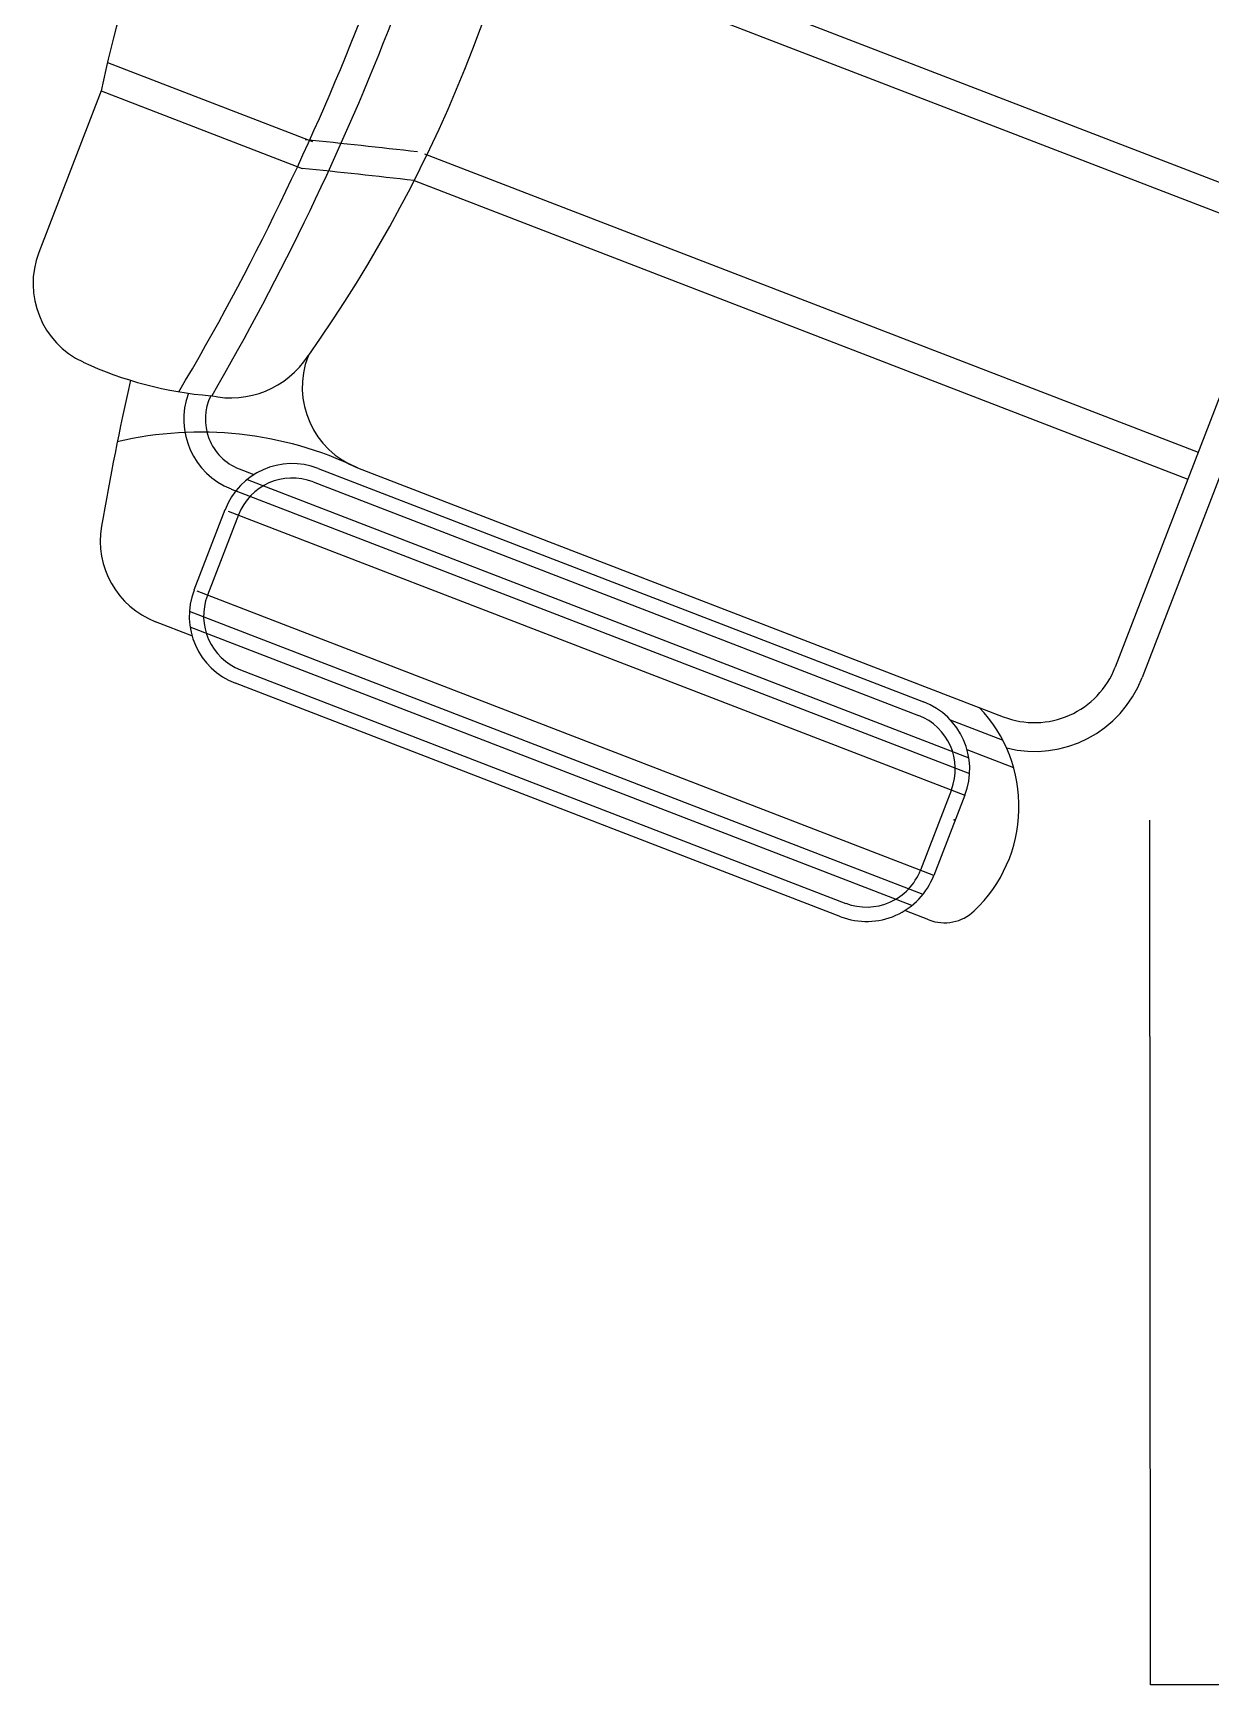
# Model space of a CAD drawing. Header units: inches. Extents: x 10.1 to 52.6, y 12.1 to 36.9.
# Drawn here: x 26.136 to 26.953, y 23.708 to 24.854 of the extents above; entities that cross this region are included whole.
import ezdxf

# ---------------------------------------------------------------- set-up
doc = ezdxf.new("R2010")
doc.units = ezdxf.units.IN
doc.header["$MEASUREMENT"] = 0
doc.layers.add('02', color=2, linetype='Continuous')

msp = doc.modelspace()

# ---------------------------------------------------------------- linework, layer by layer
at = {"layer": '02'}
for p, q in [((26.472, 24.9383), (27.0086, 24.7313)), ((26.4648, 24.9196), (27.0014, 24.7127)), ((27.059, 24.8619), (26.8863, 24.4141)), ((27.0772, 24.8535), (26.9049, 24.4069)), ((26.1874, 24.8337), (26.3297, 24.7788)), ((26.1831, 24.814), (26.1398, 24.7019)), ((26.1831, 24.814), (26.3225, 24.7602)), ((26.4072, 24.7704), (26.9439, 24.5634)), ((26.4, 24.7517), (26.9367, 24.5447)), ((26.2787, 24.5517), (26.289, 24.5478)), ((26.3336, 24.552), (26.7534, 24.3901)), ((26.3609, 24.5525), (26.8087, 24.3797)), ((26.2842, 24.5443), (26.7848, 24.3512)), ((26.33, 24.5427), (26.7498, 24.3807)), ((26.2733, 24.5377), (26.2765, 24.5365)), ((26.2765, 24.5365), (26.7853, 24.3403)), ((26.2689, 24.5234), (26.2474, 24.4676)), ((26.2782, 24.5198), (26.2567, 24.464)), ((26.2711, 24.5225), (26.7821, 24.3254)), ((26.7606, 24.2697), (26.2496, 24.4668)), ((26.753, 24.2565), (26.2442, 24.4528)), ((26.2459, 24.436), (26.2208, 24.4457)), ((26.7453, 24.2488), (26.2447, 24.4419)), ((26.2797, 24.4123), (26.6995, 24.2503)), ((26.6959, 24.241), (26.2761, 24.403)), ((26.7719, 24.3776), (26.8078, 24.3637)), ((26.7835, 24.357), (26.8158, 24.3446)), ((26.7727, 24.329), (26.7512, 24.2733)), ((26.7821, 24.3254), (26.7606, 24.2697)), ((26.9108, 23.708), (26.9102, 24.308)), ((26.7571, 24.2388), (26.7404, 24.2453)), ((30.0584, 23.708), (26.9108, 23.708))]:
    msp.add_line(p, q, dxfattribs=at)
for centre, radius, start, end in [((24.7034, 25.5133), 1.7822, 329.3667, 348.4478), ((24.6761, 25.5238), 1.8322, 329.803, 348.0115), ((25.5312, 25.194), 0.975, 324.6572, 353.1573), ((26.8933, 24.6686), 0.725, 149.38, 168.4345), ((25.7188, 18.8723), 5.9388, 83.39095, 84.14582), ((25.7188, 18.8723), 5.9188, 83.39095, 84.14582), ((26.1958, 24.6803), 0.06, 158.9073, 245.0348), ((26.273, 24.6647), 0.0637, 257.3809, 327.1005), ((26.3825, 24.6084), 0.06, 158.9073, 248.9073), ((26.2802, 24.8615), 0.2599, 245.0348, 265.3339), ((28.2034, 24.1633), 2.05, 167.3224, 170.2092), ((26.2924, 24.5862), 0.0521, 159.8267, 248.3125), ((26.2924, 24.5862), 0.0371, 154.0643, 248.3125), ((26.2518, 24.324), 0.2532, 64.4927, 103.1466), ((26.3156, 24.5054), 0.05, 68.9073, 158.9073), ((26.3156, 24.5054), 0.04, 68.9073, 158.9073), ((26.2424, 24.5017), 0.06, 170.2092, 248.9073), ((26.2941, 24.4496), 0.05, 158.9073, 248.9073), ((26.2941, 24.4496), 0.04, 158.9073, 248.9073), ((26.8303, 24.4357), 0.06, 248.9073, 338.9073), ((26.8303, 24.4357), 0.08, 255.9703, 338.9073), ((26.7354, 24.3434), 0.05, 338.9073, 68.9073), ((26.7354, 24.3434), 0.04, 338.9073, 68.9073), ((26.72, 24.3174), 0.0996, 313.4994, 43.6539), ((26.7139, 24.2877), 0.05, 248.9073, 338.9073), ((26.7139, 24.2877), 0.04, 248.9073, 338.9073), ((26.7679, 24.2668), 0.03, 248.9073, 313.4994)]:
    msp.add_arc(centre, radius, start, end, dxfattribs=at)
msp.add_point((26.7747, 24.3082), dxfattribs=at)

doc.saveas('drawing.dxf')
